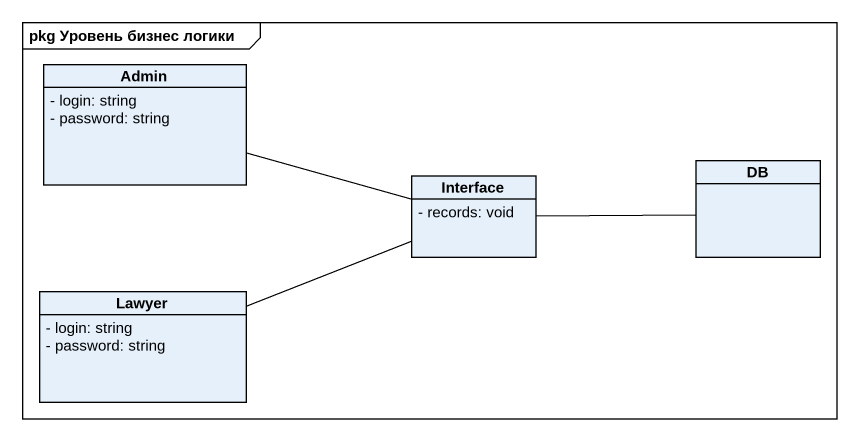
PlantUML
@startuml
mainframe pkg Уровень бизнес логики
hide circle
hide empty members
skinparam classAttributeIconSize 0
class Admin {
  - login: string
  - password: string
}
class DB
class "Interface" as Interface_ {
  - records: void
}
class Lawyer {
  - login: string
  - password: string
}
DB -left- Interface_
Interface_ -left- Admin
Interface_ -left- Lawyer
@enduml
